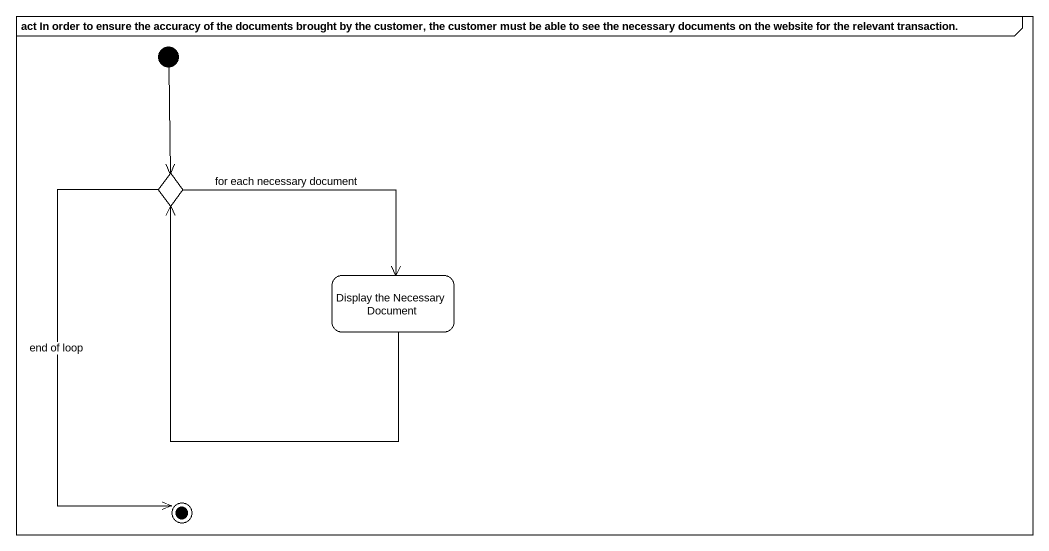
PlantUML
@startuml
mainframe act In order to ensure the accuracy of the documents brought by the customer, the customer must be able to see the necessary documents on the website for the relevant transaction.
hide empty description
state choice1 <<choice>>
state "Display the Necessary Document" as Display_the_Necessary
[*] --> choice1
choice1 -right-> Display_the_Necessary : for each necessary document
Display_the_Necessary -left-> choice1
choice1 --> [*] : end of loop
@enduml
